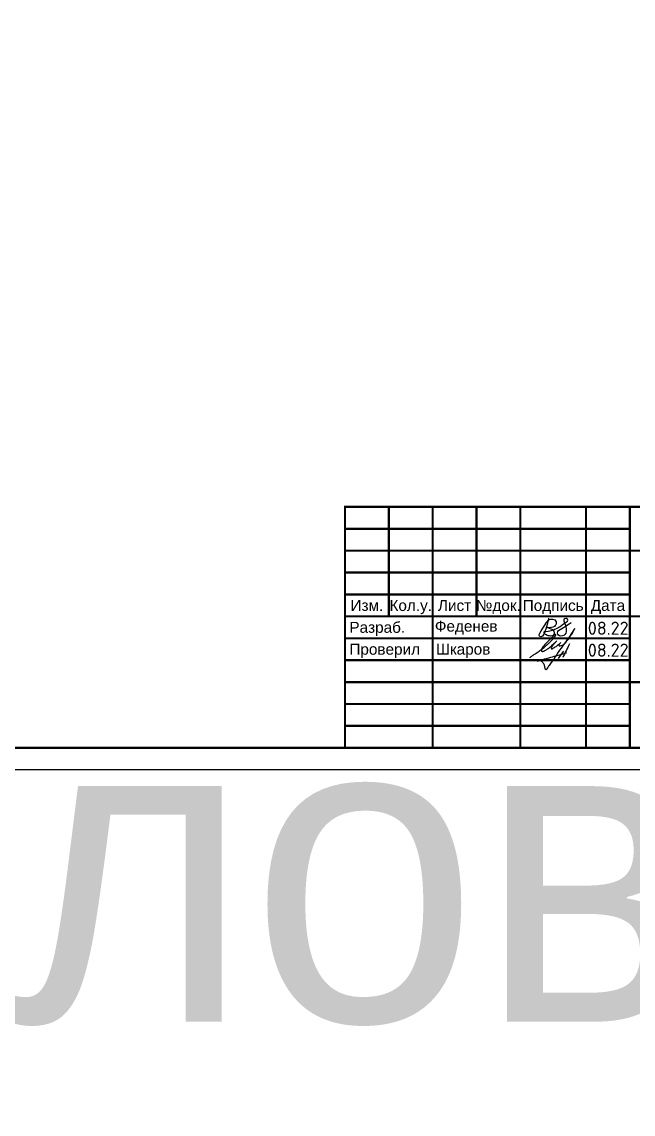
# Model space of a CAD drawing. Header units: millimetres. Extents: x 1642 to 8783, y 1095 to 5441.
# Drawn here: x 4227.2 to 4366.7, y 1095.1 to 1344.4 of the extents above; entities that cross this region are included whole.
import ezdxf
from ezdxf.enums import TextEntityAlignment as Align

# ---------------------------------------------------------------- set-up
doc = ezdxf.new("R2018")
doc.units = ezdxf.units.MM
doc.layers.add('Размерный', color=4, linetype='Continuous', lineweight=30)
doc.layers.add('Размеры на чертеже', color=250, linetype='Continuous', lineweight=25)
doc.layers.add('рамка', color=7, linetype='Continuous')
doc.styles.add('-ISOCPEUR-', font='isocpeur.ttf')
doc.styles.get("Standard").update_dxf_attribs({"font": 'arial.ttf'})

# ---------------------------------------------------------------- blocks, each defined once
blk = doc.blocks.new('*U306')
blk.add_attdef('РАЗРАБОТАЛ', text='', height=2.5).set_placement((424.5, -264.22), align=Align.MIDDLE_LEFT)
at = {"flags": 8}
for tag, height, p in [('ДАТА', 2.5, (464.07, -264.4)), ('ЛИСТ', 3, (560.39, -271.92)), ('ЛИСТОВ', 3, (577.89, -271.92))]:
    blk.add_attdef(tag, text='', height=height, dxfattribs=at).set_placement(p, align=Align.MIDDLE_CENTER)
blk.add_attdef('ПРОВЕРИЛ', (424.75, -270.73), '', height=2.5)
at = {"lineweight": 30, "flags": 104}
for tag, p in [('ТЕПЛОВЫЕ_СЕТИ', (504, -269.5)), ('ИМЯ_ЧЕРТЕЖА', (504, -284.5))]:
    blk.add_attdef(tag, text='', height=3, dxfattribs=at).set_placement(p, align=Align.MIDDLE_CENTER)
at = {"style": '-ISOCPEUR-', "flags": 8}
blk.add_attdef('ФОРМАТ', text='', height=3, dxfattribs=at).set_placement((554.97, -294.75), align=Align.MIDDLE_CENTER)
blk = doc.blocks.new('*U307')
blk.add_lwpolyline([(0, 123), (891, 123), (891, -297), (0, -297)], close=True)
at = {"const_width": 0.5}
blk.add_lwpolyline([(20, 118), (886, 118), (886, -292), (20, -292)], close=True, dxfattribs=at)
for points in [[(701, -292), (701, -237), (886, -237)], [(711, -237), (711, -262)], [(721, -237), (721, -292)], [(731, -237), (731, -262)], [(741, -237), (741, -292)], [(756, -237), (756, -292)], [(766, -237), (766, -292)], [(701, -242), (766, -242)], [(701, -247), (766, -247)], [(766, -247), (886, -247)], [(701, -252), (766, -252)], [(701, -257), (766, -257)], [(701, -262), (886, -262)], [(701, -267), (766, -267)], [(701, -272), (766, -272)], [(701, -277), (766, -277)], [(766, -277), (886, -277)], [(701, -282), (766, -282)], [(701, -287), (766, -287)]]:
    blk.add_lwpolyline(points, dxfattribs=at)
for s, p in [('Изм.', (706, -259.5)), ('Кол.у.', (716, -259.5)), ('Лист', (726, -259.5)), ('№док.', (736, -259.5)), ('Подпись', (748.5, -259.5)), ('Дата', (761, -259.5))]:
    blk.add_text(s, height=2.5).set_placement(p, align=Align.MIDDLE_CENTER)
for s, p in [('Разраб.', (702, -264.5)), ('Проверил', (702, -269.5))]:
    blk.add_text(s, height=2.5).set_placement(p, align=Align.MIDDLE_LEFT)
blk.add_attdef('РАЗРАБОТАЛ', text='', height=2.5).set_placement((721.5, -264.22), align=Align.MIDDLE_LEFT)
at = {"flags": 8}
for tag, height, p in [('ДАТА', 2.5, (761.07, -264.4)), ('ЛИСТ', 3, (857.39, -271.92)), ('ЛИСТОВ', 3, (874.89, -271.92))]:
    blk.add_attdef(tag, text='', height=height, dxfattribs=at).set_placement(p, align=Align.MIDDLE_CENTER)
blk.add_attdef('ПРОВЕРИЛ', (721.75, -270.73), '', height=2.5)
at = {"lineweight": 30, "flags": 104}
for tag, p in [('ТЕПЛОВЫЕ_СЕТИ', (801, -269.5)), ('ИМЯ_ЧЕРТЕЖА', (801, -284.5))]:
    blk.add_attdef(tag, text='', height=3, dxfattribs=at).set_placement(p, align=Align.MIDDLE_CENTER)
at = {"style": '-ISOCPEUR-', "flags": 8}
blk.add_attdef('ФОРМАТ', text='', height=3, dxfattribs=at).set_placement((851.97, -294.75), align=Align.MIDDLE_CENTER)
blk = doc.blocks.new('подпись')
at = {"lineweight": 30}
for points in [[(-0.82, -1.23), (-0.21, -0.8), (0.43, -0.36), (0.86, -0.08), (1.32, 0.25), (2, 0.77), (2.8, 1.4), (3.27, 1.83), (3.84, 2.36), (4.46, 3.07), (5.01, 3.73), (5.08, 3.95), (5.01, 4.03), (4.91, 4), (4.76, 3.88), (4.33, 3.49), (3.4, 2.58), (2.34, 1.43), (1.83, 0.48), (1.87, 0.23), (1.99, 0.16), (2.17, 0.16), (2.41, 0.25), (3.02, 0.6), (3.71, 1.09), (4.34, 1.62), (5.32, 2.55), (4.75, 1.98), (4.27, 1.36), (4.08, 1.05), (4.07, 0.85), (4.11, 0.78), (4.25, 0.78), (4.42, 0.84), (4.78, 1.05), (5.16, 1.3), (5.47, 1.51), (5.72, 1.73), (6.05, 1.99), (6.23, 2.18), (5.94, 1.88), (5.8, 1.63), (5.8, 1.5), (5.89, 1.44), (6.13, 1.46), (6.57, 1.6), (6.9, 1.79), (7.5, 2.39), (8.04, 3.08), (8.61, 3.92), (9.15, 4.76), (9.43, 5.33), (8, 3.26), (6.29, 0.88), (3.58, -3.07), (3.05, -3.8), (2.85, -4.05), (2.49, -2.98), (2.12, -2.39), (1.3, -1.96), (1.02, -2.03), (2.91, -1.44), (4.7, -0.96), (7.51, -0.15)], [(6.86, 0.23), (5.67, -1.43)], [(8.19, 1.85), (6.68, -1.27)]]:
    blk.add_spline(points, degree=3, dxfattribs=at)
blk = doc.blocks.new('Подпись Леха')
at = {"layer": 'рамка'}
blk.add_blockref('подпись', (2.7, 0.11), dxfattribs=at)

msp = doc.modelspace()

# ---------------------------------------------------------------- linework, layer by layer
msp.add_lwpolyline([(4347.432, 1208.242), (4347.332, 1207.72), (4347.124, 1206.863), (4346.807, 1205.782), (4346.343, 1204.621), (4346.024, 1204.15), (4345.83, 1204.051), (4345.637, 1204.027), (4345.448, 1204.051), (4345.351, 1204.163), (4345.303, 1204.346), (4345.307, 1204.555), (4345.404, 1204.816), (4345.708, 1205.376), (4346.982, 1207.29), (4347.478, 1207.864), (4347.928, 1208.058), (4348.308, 1208.05), (4348.874, 1207.887), (4349.138, 1207.414), (4349.115, 1207.026), (4349.058, 1206.763), (4348.941, 1206.579), (4348.737, 1206.395), (4348.427, 1206.239), (4348.068, 1206.138), (4347.757, 1206.079), (4347.49, 1206.089), (4347.233, 1206.098), (4346.995, 1206.21), (4346.937, 1206.227), (4347.193, 1206.117), (4347.4, 1206.028), (4347.592, 1205.96), (4347.912, 1205.868), (4348.138, 1205.762), (4348.347, 1205.663), (4348.485, 1205.567), (4348.637, 1205.296), (4348.66, 1205.046), (4348.683, 1204.799), (4348.629, 1204.554), (4348.434, 1204.336), (4348.191, 1204.226), (4347.894, 1204.195), (4347.605, 1204.211), (4347.362, 1204.224), (4347.137, 1204.328), (4346.898, 1204.438), (4346.715, 1204.522), (4346.605, 1204.625), (4346.467, 1204.754), (4346.383, 1204.964), (4346.387, 1205.155), (4346.5, 1205.219), (4346.832, 1205.253), (4347.333, 1205.304), (4347.742, 1205.39), (4348.034, 1205.451), (4348.284, 1205.561), (4348.719, 1205.717), (4349.193, 1205.878), (4349.555, 1206.049), (4349.756, 1206.191), (4350.054, 1206.402), (4350.453, 1206.685), (4350.836, 1206.956), (4351.134, 1207.167), (4351.498, 1207.424), (4351.752, 1207.605), (4351.805, 1207.848), (4351.75, 1208.052), (4351.578, 1208.161), (4351.328, 1208.177), (4351.078, 1208.146), (4350.926, 1208.052), (4350.872, 1207.871), (4350.902, 1207.671), (4350.975, 1207.451), (4351.151, 1207.055), (4351.342, 1206.507), (4351.391, 1206.243), (4351.406, 1205.925), (4351.422, 1205.188), (4351.375, 1204.851), (4351.132, 1204.53), (4350.889, 1204.319), (4350.576, 1204.225), (4350.231, 1204.178), (4349.925, 1204.217), (4349.69, 1204.366), (4349.565, 1204.624), (4349.494, 1204.922), (4349.533, 1205.204), (4349.698, 1205.423), (4350.842, 1206.159), (4351.273, 1206.465), (4352.081, 1206.99), (4352.555, 1207.298)])

# ---------------------------------------------------------------- block references
msp.add_blockref('Подпись Леха', (4341.273, 1200.417))
at = {"layer": 'Размеры на чертеже', "lineweight": 90}
ref = msp.add_blockref('*U306', (2909.904, 1470.682), dxfattribs=at)
lines = msp.add_mtext('Схема участка тепловой сети', dxfattribs={"layer": '0', "insert": (3413.904, 1186.182), "char_height": 70, "attachment_point": 1})
ref.add_attrib('ИМЯ_ЧЕРТЕЖА', '', (3413.904, 1186.182), dxfattribs={"flags": 104}).embed_mtext(lines)
ref = msp.add_blockref('*U307', (3599.971, 1470.682), dxfattribs=at)
ref.add_attrib('РАЗРАБОТАЛ', 'Феденев', dxfattribs={"layer": '0', "height": 2.5}).set_placement((4321.471, 1206.458), align=Align.MIDDLE_LEFT)
ref.add_attrib('ПРОВЕРИЛ', 'Шкаров', (4321.72, 1199.953), dxfattribs={"layer": '0', "height": 2.5})

# ---------------------------------------------------------------- texts
at = {"layer": 'Размерный', "color": 0, "style": '-ISOCPEUR-'}
for p in [(4356.372, 1204.47), (4356.372, 1199.47)]:
    msp.add_text('08.22', height=3, dxfattribs=at).set_placement(p)

doc.saveas('drawing.dxf')
